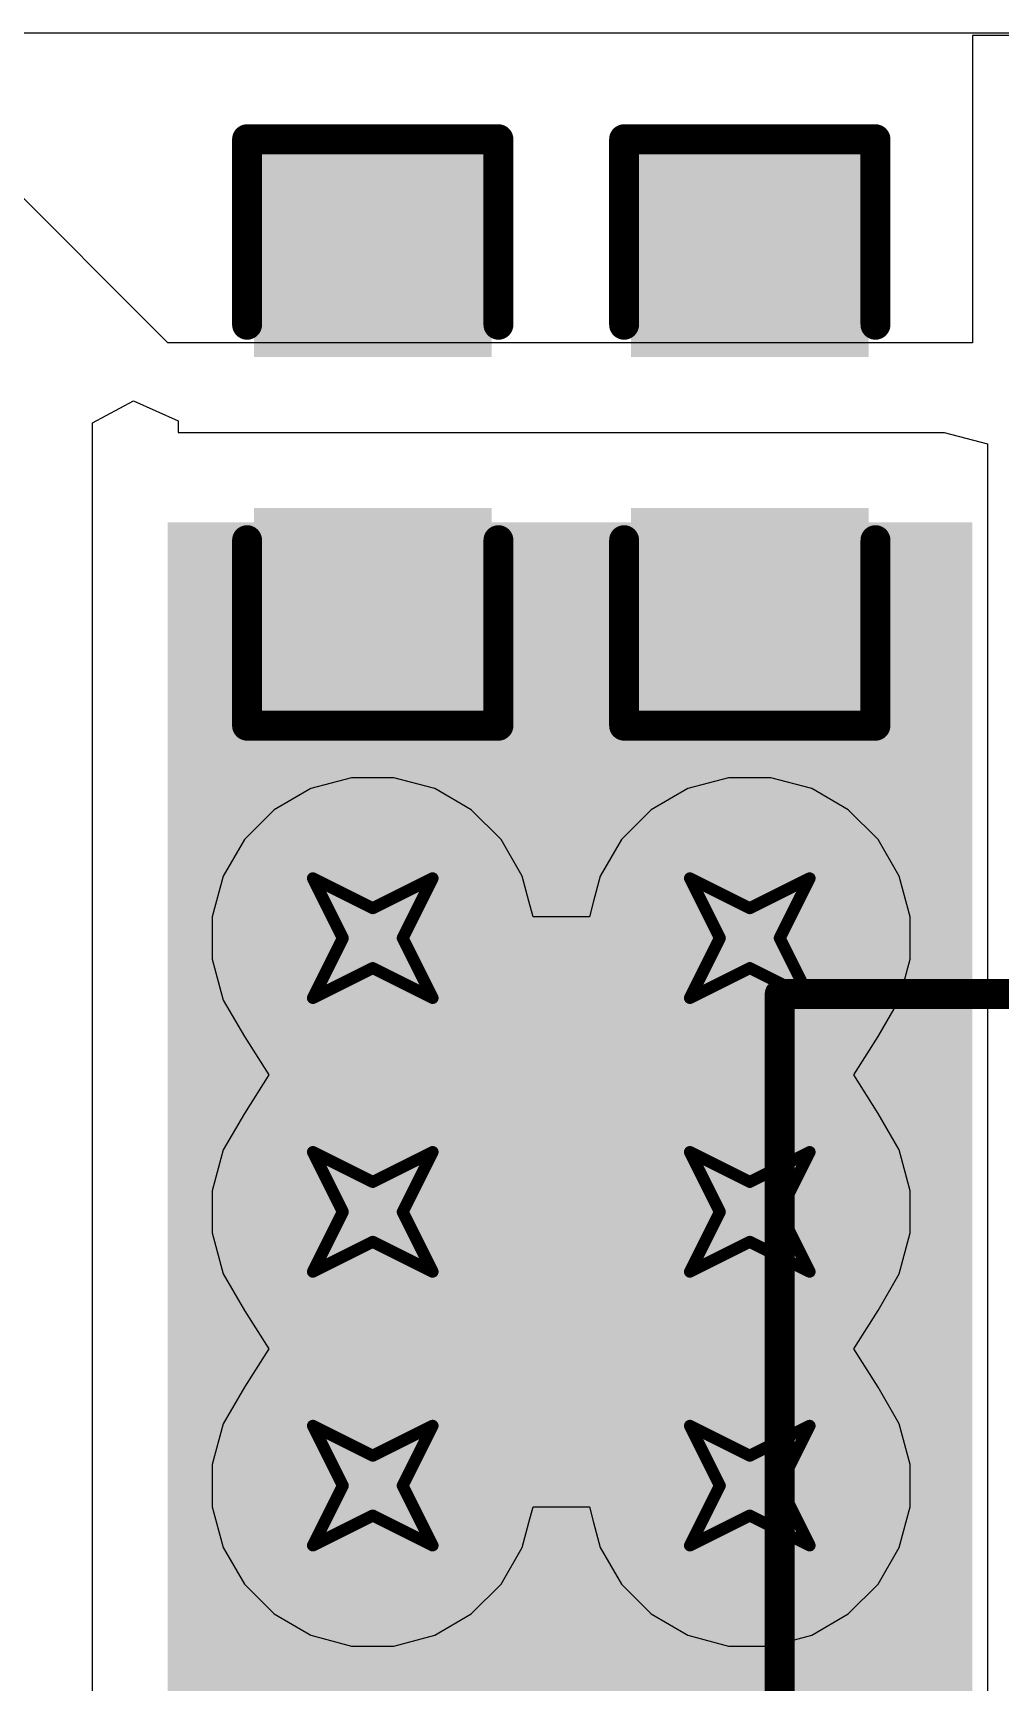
# Model space of a CAD drawing. Header units: inches. Extents: x -36 to 349, y -11 to 240.
# Drawn here: x 162.22 to 166.32, y 0.06 to 7.06 of the extents above; entities that cross this region are included whole.
import ezdxf

# ---------------------------------------------------------------- set-up
doc = ezdxf.new("R2010")
doc.units = ezdxf.units.IN
for name, color, linetype in [('Bottom Layer', 5, 'Continuous'), ('Drill Drawing', 1, 'Continuous'), ('Layer 1', 16, 'Continuous'), ('Layer 2', 76, 'Continuous'), ('Top Layer', 1, 'Continuous'), ('Top Overlay', 2, 'Continuous'), ('Top Paste', 8, 'Continuous'), ('Top Solder', 216, 'Continuous'), ('Via Holes', 16, 'Continuous')]:
    doc.layers.add(name, color=color, linetype=linetype)

# ---------------------------------------------------------------- blocks, each defined once
blk = doc.blocks.new('TB008A_508_02BE_118')
at = {"layer": 'Top Overlay'}
for points in [[(5.08, 7.89, 0.127, 0.127, 0), (5.08, -6, 0.127, 0.127, 0)], [(5.08, -6, 0.127, 0.127, 0), (-5.08, -6, 0.127, 0.127, 0)]]:
    blk.add_lwpolyline(points, format="xyseb", dxfattribs=at)
blk.add_lwpolyline([(5.0483, -6, 0.0635, 0.0635, 1), (5.1117, -6, 0.0635, 0.0635, 1)], format="xyseb", close=True, dxfattribs=at)
blk.add_lwpolyline([(5.0483, -6, 0.0635, 0.0635, 1), (5.1117, -6, 0.0635, 0.0635, 1)], format="xyseb", close=True, dxfattribs=at)
blk = doc.blocks.new('C___0603_452')
at = {"layer": 'Top Layer'}
for points in [[(-0.381, 0.4445), (-0.381, -0.4445), (-1.143, -0.4445), (-1.143, 0.4445)], [(1.143, 0.4445), (1.143, -0.4445), (0.381, -0.4445), (0.381, 0.4445)]]:
    blk.add_hatch(color=1, dxfattribs=at).paths.add_polyline_path(points)
at = {"layer": 'Top Paste'}
for points in [[(-0.381, 0.4445), (-0.381, -0.4445), (-1.143, -0.4445), (-1.143, 0.4445)], [(1.143, 0.4445), (1.143, -0.4445), (0.381, -0.4445), (0.381, 0.4445)]]:
    blk.add_hatch(color=8, dxfattribs=at).paths.add_polyline_path(points)
at = {"layer": 'Top Solder'}
for points in [[(-0.321, 0.5045), (-0.321, -0.5045), (-1.203, -0.5045), (-1.203, 0.5045)], [(1.203, 0.5045), (1.203, -0.5045), (0.321, -0.5045), (0.321, 0.5045)]]:
    blk.add_hatch(color=216, dxfattribs=at).paths.add_polyline_path(points)
at = {"layer": 'Top Overlay'}
for points in [[(-1.2446, 0.5334, 0.127, 0.127, 0), (-1.2446, -0.5334, 0.127, 0.127, 0)], [(-1.2446, 0.5334, 0.127, 0.127, 0), (-0.4572, 0.5334, 0.127, 0.127, 0)], [(0.4572, 0.5334, 0.127, 0.127, 0), (1.2446, 0.5334, 0.127, 0.127, 0)], [(1.2446, 0.5334, 0.127, 0.127, 0), (1.2446, -0.5334, 0.127, 0.127, 0)], [(-1.2446, -0.5334, 0.127, 0.127, 0), (-0.4572, -0.5334, 0.127, 0.127, 0)], [(0.4572, -0.5334, 0.127, 0.127, 0), (1.2446, -0.5334, 0.127, 0.127, 0)]]:
    blk.add_lwpolyline(points, format="xyseb", dxfattribs=at)
for points in [[(-1.2764, 0.5334, 0.0635, 0.0635, 1), (-1.2129, 0.5334, 0.0635, 0.0635, 1)], [(-1.2764, 0.5334, 0.0635, 0.0635, 1), (-1.2129, 0.5334, 0.0635, 0.0635, 1)], [(-0.489, 0.5334, 0.0635, 0.0635, 1), (-0.4255, 0.5334, 0.0635, 0.0635, 1)], [(0.4254, 0.5334, 0.0635, 0.0635, 1), (0.4889, 0.5334, 0.0635, 0.0635, 1)], [(1.2128, 0.5334, 0.0635, 0.0635, 1), (1.2763, 0.5334, 0.0635, 0.0635, 1)], [(1.2128, 0.5334, 0.0635, 0.0635, 1), (1.2763, 0.5334, 0.0635, 0.0635, 1)], [(-1.2764, -0.5334, 0.0635, 0.0635, 1), (-1.2129, -0.5334, 0.0635, 0.0635, 1)], [(-1.2764, -0.5334, 0.0635, 0.0635, 1), (-1.2129, -0.5334, 0.0635, 0.0635, 1)], [(-0.489, -0.5334, 0.0635, 0.0635, 1), (-0.4255, -0.5334, 0.0635, 0.0635, 1)], [(0.4254, -0.5334, 0.0635, 0.0635, 1), (0.4889, -0.5334, 0.0635, 0.0635, 1)], [(1.2128, -0.5334, 0.0635, 0.0635, 1), (1.2763, -0.5334, 0.0635, 0.0635, 1)], [(1.2128, -0.5334, 0.0635, 0.0635, 1), (1.2763, -0.5334, 0.0635, 0.0635, 1)]]:
    blk.add_lwpolyline(points, format="xyseb", close=True, dxfattribs=at)
blk = doc.blocks.new('C___0603_465')
at = {"layer": 'Top Layer'}
for points in [[(-0.381, 0.4445), (-0.381, -0.4445), (-1.143, -0.4445), (-1.143, 0.4445)], [(1.143, 0.4445), (1.143, -0.4445), (0.381, -0.4445), (0.381, 0.4445)]]:
    blk.add_hatch(color=1, dxfattribs=at).paths.add_polyline_path(points)
at = {"layer": 'Top Paste'}
for points in [[(-0.381, 0.4445), (-0.381, -0.4445), (-1.143, -0.4445), (-1.143, 0.4445)], [(1.143, 0.4445), (1.143, -0.4445), (0.381, -0.4445), (0.381, 0.4445)]]:
    blk.add_hatch(color=8, dxfattribs=at).paths.add_polyline_path(points)
at = {"layer": 'Top Solder'}
for points in [[(-0.321, 0.5045), (-0.321, -0.5045), (-1.203, -0.5045), (-1.203, 0.5045)], [(1.203, 0.5045), (1.203, -0.5045), (0.321, -0.5045), (0.321, 0.5045)]]:
    blk.add_hatch(color=216, dxfattribs=at).paths.add_polyline_path(points)
at = {"layer": 'Top Overlay'}
for points in [[(-1.2446, 0.5334, 0.127, 0.127, 0), (-1.2446, -0.5334, 0.127, 0.127, 0)], [(-1.2446, 0.5334, 0.127, 0.127, 0), (-0.4572, 0.5334, 0.127, 0.127, 0)], [(0.4572, 0.5334, 0.127, 0.127, 0), (1.2446, 0.5334, 0.127, 0.127, 0)], [(1.2446, 0.5334, 0.127, 0.127, 0), (1.2446, -0.5334, 0.127, 0.127, 0)], [(-1.2446, -0.5334, 0.127, 0.127, 0), (-0.4572, -0.5334, 0.127, 0.127, 0)], [(0.4572, -0.5334, 0.127, 0.127, 0), (1.2446, -0.5334, 0.127, 0.127, 0)]]:
    blk.add_lwpolyline(points, format="xyseb", dxfattribs=at)
for points in [[(-1.2764, 0.5334, 0.0635, 0.0635, 1), (-1.2129, 0.5334, 0.0635, 0.0635, 1)], [(-1.2764, 0.5334, 0.0635, 0.0635, 1), (-1.2129, 0.5334, 0.0635, 0.0635, 1)], [(-0.489, 0.5334, 0.0635, 0.0635, 1), (-0.4255, 0.5334, 0.0635, 0.0635, 1)], [(0.4254, 0.5334, 0.0635, 0.0635, 1), (0.4889, 0.5334, 0.0635, 0.0635, 1)], [(1.2128, 0.5334, 0.0635, 0.0635, 1), (1.2763, 0.5334, 0.0635, 0.0635, 1)], [(1.2128, 0.5334, 0.0635, 0.0635, 1), (1.2763, 0.5334, 0.0635, 0.0635, 1)], [(-1.2764, -0.5334, 0.0635, 0.0635, 1), (-1.2129, -0.5334, 0.0635, 0.0635, 1)], [(-1.2764, -0.5334, 0.0635, 0.0635, 1), (-1.2129, -0.5334, 0.0635, 0.0635, 1)], [(-0.489, -0.5334, 0.0635, 0.0635, 1), (-0.4255, -0.5334, 0.0635, 0.0635, 1)], [(0.4254, -0.5334, 0.0635, 0.0635, 1), (0.4889, -0.5334, 0.0635, 0.0635, 1)], [(1.2128, -0.5334, 0.0635, 0.0635, 1), (1.2763, -0.5334, 0.0635, 0.0635, 1)], [(1.2128, -0.5334, 0.0635, 0.0635, 1), (1.2763, -0.5334, 0.0635, 0.0635, 1)]]:
    blk.add_lwpolyline(points, format="xyseb", close=True, dxfattribs=at)

msp = doc.modelspace()

# ---------------------------------------------------------------- hatches: boundary and pattern name
at = {"layer": 'Bottom Layer'}
h = msp.add_hatch(color=5, dxfattribs=at)
edge = h.paths.add_edge_path()
edge.add_arc((163.6612, 3.2193), 0.3, 0, 360)
h = msp.add_hatch(color=5, dxfattribs=at)
edge = h.paths.add_edge_path()
edge.add_arc((165.2614, 3.2193), 0.3, 0, 360)
h = msp.add_hatch(color=5, dxfattribs=at)
edge = h.paths.add_edge_path()
edge.add_arc((163.6612, 2.0574), 0.3, 0, 360)
h = msp.add_hatch(color=5, dxfattribs=at)
edge = h.paths.add_edge_path()
edge.add_arc((165.2614, 2.0574), 0.3, 0, 360)
h = msp.add_hatch(color=5, dxfattribs=at)
edge = h.paths.add_edge_path()
edge.add_arc((163.6612, 0.8955), 0.3, 0, 360)
h = msp.add_hatch(color=5, dxfattribs=at)
edge = h.paths.add_edge_path()
edge.add_arc((165.2614, 0.8955), 0.3, 0, 360)
at = {"layer": 'Layer 1'}
h = msp.add_hatch(color=16, dxfattribs=at)
edge = h.paths.add_edge_path()
edge.add_arc((163.6612, 3.2193), 0.3, 0, 360)
h = msp.add_hatch(color=16, dxfattribs=at)
edge = h.paths.add_edge_path()
edge.add_arc((165.2614, 3.2193), 0.3, 0, 360)
h = msp.add_hatch(color=16, dxfattribs=at)
edge = h.paths.add_edge_path()
edge.add_arc((163.6612, 2.0574), 0.3, 0, 360)
h = msp.add_hatch(color=16, dxfattribs=at)
edge = h.paths.add_edge_path()
edge.add_arc((165.2614, 2.0574), 0.3, 0, 360)
h = msp.add_hatch(color=16, dxfattribs=at)
edge = h.paths.add_edge_path()
edge.add_arc((163.6612, 0.8955), 0.3, 0, 360)
h = msp.add_hatch(color=16, dxfattribs=at)
edge = h.paths.add_edge_path()
edge.add_arc((165.2614, 0.8955), 0.3, 0, 360)
at = {"layer": 'Layer 2'}
h = msp.add_hatch(color=76, dxfattribs=at)
edge = h.paths.add_edge_path()
edge.add_arc((163.6612, 3.2193), 0.3, 0, 360)
h = msp.add_hatch(color=76, dxfattribs=at)
edge = h.paths.add_edge_path()
edge.add_arc((165.2614, 3.2193), 0.3, 0, 360)
h = msp.add_hatch(color=76, dxfattribs=at)
edge = h.paths.add_edge_path()
edge.add_arc((163.6612, 2.0574), 0.3, 0, 360)
h = msp.add_hatch(color=76, dxfattribs=at)
edge = h.paths.add_edge_path()
edge.add_arc((165.2614, 2.0574), 0.3, 0, 360)
h = msp.add_hatch(color=76, dxfattribs=at)
edge = h.paths.add_edge_path()
edge.add_arc((163.6612, 0.8955), 0.3, 0, 360)
h = msp.add_hatch(color=76, dxfattribs=at)
edge = h.paths.add_edge_path()
edge.add_arc((165.2614, 0.8955), 0.3, 0, 360)
at = {"layer": 'Top Layer'}
msp.add_hatch(color=1, dxfattribs=at).paths.add_polyline_path([(162.7914, -8.2425), (166.2062, -8.2425), (166.2062, 4.9846), (162.7914, 4.9846)])
h = msp.add_hatch(color=1, dxfattribs=at)
edge = h.paths.add_edge_path()
edge.add_arc((163.6612, 3.2193), 0.3, 0, 360)
h = msp.add_hatch(color=1, dxfattribs=at)
edge = h.paths.add_edge_path()
edge.add_arc((165.2614, 3.2193), 0.3, 0, 360)
h = msp.add_hatch(color=1, dxfattribs=at)
edge = h.paths.add_edge_path()
edge.add_arc((163.6612, 2.0574), 0.3, 0, 360)
h = msp.add_hatch(color=1, dxfattribs=at)
edge = h.paths.add_edge_path()
edge.add_arc((165.2614, 2.0574), 0.3, 0, 360)
h = msp.add_hatch(color=1, dxfattribs=at)
edge = h.paths.add_edge_path()
edge.add_arc((163.6612, 0.8955), 0.3, 0, 360)
h = msp.add_hatch(color=1, dxfattribs=at)
edge = h.paths.add_edge_path()
edge.add_arc((165.2614, 0.8955), 0.3, 0, 360)
at = {"layer": 'Via Holes'}
h = msp.add_hatch(color=7, dxfattribs=at)
edge = h.paths.add_edge_path()
edge.add_arc((163.6612, 3.2193), 0.15, 0, 360)
h = msp.add_hatch(color=7, dxfattribs=at)
edge = h.paths.add_edge_path()
edge.add_arc((165.2614, 3.2193), 0.15, 0, 360)
h = msp.add_hatch(color=7, dxfattribs=at)
edge = h.paths.add_edge_path()
edge.add_arc((163.6612, 2.0574), 0.15, 0, 360)
h = msp.add_hatch(color=7, dxfattribs=at)
edge = h.paths.add_edge_path()
edge.add_arc((165.2614, 2.0574), 0.15, 0, 360)
h = msp.add_hatch(color=7, dxfattribs=at)
edge = h.paths.add_edge_path()
edge.add_arc((163.6612, 0.8955), 0.15, 0, 360)
h = msp.add_hatch(color=7, dxfattribs=at)
edge = h.paths.add_edge_path()
edge.add_arc((165.2614, 0.8955), 0.15, 0, 360)

# ---------------------------------------------------------------- linework, layer by layer
at = {"layer": 'Drill Drawing'}
for points in [[(163.4072, 3.4733, 0.0508, 0.0508, 0), (163.6612, 3.3463, 0.0508, 0.0508, 0)], [(163.4072, 3.4733, 0.0508, 0.0508, 0), (163.5342, 3.2193, 0.0508, 0.0508, 0)], [(163.6612, 3.3463, 0.0508, 0.0508, 0), (163.9152, 3.4733, 0.0508, 0.0508, 0)], [(163.7882, 3.2193, 0.0508, 0.0508, 0), (163.9152, 3.4733, 0.0508, 0.0508, 0)], [(165.0074, 3.4733, 0.0508, 0.0508, 0), (165.2614, 3.3463, 0.0508, 0.0508, 0)], [(165.0074, 3.4733, 0.0508, 0.0508, 0), (165.1344, 3.2193, 0.0508, 0.0508, 0)], [(165.2614, 3.3463, 0.0508, 0.0508, 0), (165.5154, 3.4733, 0.0508, 0.0508, 0)], [(165.3884, 3.2193, 0.0508, 0.0508, 0), (165.5154, 3.4733, 0.0508, 0.0508, 0)], [(163.4072, 2.9653, 0.0508, 0.0508, 0), (163.5342, 3.2193, 0.0508, 0.0508, 0)], [(163.7882, 3.2193, 0.0508, 0.0508, 0), (163.9152, 2.9653, 0.0508, 0.0508, 0)], [(165.0074, 2.9653, 0.0508, 0.0508, 0), (165.1344, 3.2193, 0.0508, 0.0508, 0)], [(165.3884, 3.2193, 0.0508, 0.0508, 0), (165.5154, 2.9653, 0.0508, 0.0508, 0)], [(163.4072, 2.9653, 0.0508, 0.0508, 0), (163.6612, 3.0923, 0.0508, 0.0508, 0)], [(163.6612, 3.0923, 0.0508, 0.0508, 0), (163.9152, 2.9653, 0.0508, 0.0508, 0)], [(165.0074, 2.9653, 0.0508, 0.0508, 0), (165.2614, 3.0923, 0.0508, 0.0508, 0)], [(165.2614, 3.0923, 0.0508, 0.0508, 0), (165.5154, 2.9653, 0.0508, 0.0508, 0)], [(163.4072, 2.3114, 0.0508, 0.0508, 0), (163.6612, 2.1844, 0.0508, 0.0508, 0)], [(163.4072, 2.3114, 0.0508, 0.0508, 0), (163.5342, 2.0574, 0.0508, 0.0508, 0)], [(163.6612, 2.1844, 0.0508, 0.0508, 0), (163.9152, 2.3114, 0.0508, 0.0508, 0)], [(163.7882, 2.0574, 0.0508, 0.0508, 0), (163.9152, 2.3114, 0.0508, 0.0508, 0)], [(165.0074, 2.3114, 0.0508, 0.0508, 0), (165.2614, 2.1844, 0.0508, 0.0508, 0)], [(165.0074, 2.3114, 0.0508, 0.0508, 0), (165.1344, 2.0574, 0.0508, 0.0508, 0)], [(165.2614, 2.1844, 0.0508, 0.0508, 0), (165.5154, 2.3114, 0.0508, 0.0508, 0)], [(165.3884, 2.0574, 0.0508, 0.0508, 0), (165.5154, 2.3114, 0.0508, 0.0508, 0)], [(163.4072, 1.8034, 0.0508, 0.0508, 0), (163.5342, 2.0574, 0.0508, 0.0508, 0)], [(163.7882, 2.0574, 0.0508, 0.0508, 0), (163.9152, 1.8034, 0.0508, 0.0508, 0)], [(165.0074, 1.8034, 0.0508, 0.0508, 0), (165.1344, 2.0574, 0.0508, 0.0508, 0)], [(165.3884, 2.0574, 0.0508, 0.0508, 0), (165.5154, 1.8034, 0.0508, 0.0508, 0)], [(163.4072, 1.8034, 0.0508, 0.0508, 0), (163.6612, 1.9304, 0.0508, 0.0508, 0)], [(163.6612, 1.9304, 0.0508, 0.0508, 0), (163.9152, 1.8034, 0.0508, 0.0508, 0)], [(165.0074, 1.8034, 0.0508, 0.0508, 0), (165.2614, 1.9304, 0.0508, 0.0508, 0)], [(165.2614, 1.9304, 0.0508, 0.0508, 0), (165.5154, 1.8034, 0.0508, 0.0508, 0)], [(163.4072, 1.1495, 0.0508, 0.0508, 0), (163.6612, 1.0225, 0.0508, 0.0508, 0)], [(163.4072, 1.1495, 0.0508, 0.0508, 0), (163.5342, 0.8955, 0.0508, 0.0508, 0)], [(163.6612, 1.0225, 0.0508, 0.0508, 0), (163.9152, 1.1495, 0.0508, 0.0508, 0)], [(163.7882, 0.8955, 0.0508, 0.0508, 0), (163.9152, 1.1495, 0.0508, 0.0508, 0)], [(165.0074, 1.1495, 0.0508, 0.0508, 0), (165.2614, 1.0225, 0.0508, 0.0508, 0)], [(165.0074, 1.1495, 0.0508, 0.0508, 0), (165.1344, 0.8955, 0.0508, 0.0508, 0)], [(165.2614, 1.0225, 0.0508, 0.0508, 0), (165.5154, 1.1495, 0.0508, 0.0508, 0)], [(165.3884, 0.8955, 0.0508, 0.0508, 0), (165.5154, 1.1495, 0.0508, 0.0508, 0)], [(163.4072, 0.6415, 0.0508, 0.0508, 0), (163.5342, 0.8955, 0.0508, 0.0508, 0)], [(163.7882, 0.8955, 0.0508, 0.0508, 0), (163.9152, 0.6415, 0.0508, 0.0508, 0)], [(165.0074, 0.6415, 0.0508, 0.0508, 0), (165.1344, 0.8955, 0.0508, 0.0508, 0)], [(165.3884, 0.8955, 0.0508, 0.0508, 0), (165.5154, 0.6415, 0.0508, 0.0508, 0)], [(163.4072, 0.6415, 0.0508, 0.0508, 0), (163.6612, 0.7685, 0.0508, 0.0508, 0)], [(163.6612, 0.7685, 0.0508, 0.0508, 0), (163.9152, 0.6415, 0.0508, 0.0508, 0)], [(165.0074, 0.6415, 0.0508, 0.0508, 0), (165.2614, 0.7685, 0.0508, 0.0508, 0)], [(165.2614, 0.7685, 0.0508, 0.0508, 0), (165.5154, 0.6415, 0.0508, 0.0508, 0)]]:
    msp.add_lwpolyline(points, format="xyseb", dxfattribs=at)
for points in [[(163.3945, 3.4733, 0.0254, 0.0254, 1), (163.4199, 3.4733, 0.0254, 0.0254, 1)], [(163.3945, 3.4733, 0.0254, 0.0254, 1), (163.4199, 3.4733, 0.0254, 0.0254, 1)], [(163.9025, 3.4733, 0.0254, 0.0254, 1), (163.9279, 3.4733, 0.0254, 0.0254, 1)], [(163.9025, 3.4733, 0.0254, 0.0254, 1), (163.9279, 3.4733, 0.0254, 0.0254, 1)], [(164.9947, 3.4733, 0.0254, 0.0254, 1), (165.0201, 3.4733, 0.0254, 0.0254, 1)], [(164.9947, 3.4733, 0.0254, 0.0254, 1), (165.0201, 3.4733, 0.0254, 0.0254, 1)], [(165.5027, 3.4733, 0.0254, 0.0254, 1), (165.5281, 3.4733, 0.0254, 0.0254, 1)], [(165.5027, 3.4733, 0.0254, 0.0254, 1), (165.5281, 3.4733, 0.0254, 0.0254, 1)], [(163.6485, 3.3463, 0.0254, 0.0254, 1), (163.6739, 3.3463, 0.0254, 0.0254, 1)], [(163.6485, 3.3463, 0.0254, 0.0254, 1), (163.6739, 3.3463, 0.0254, 0.0254, 1)], [(165.2487, 3.3463, 0.0254, 0.0254, 1), (165.2741, 3.3463, 0.0254, 0.0254, 1)], [(165.2487, 3.3463, 0.0254, 0.0254, 1), (165.2741, 3.3463, 0.0254, 0.0254, 1)], [(163.5215, 3.2193, 0.0254, 0.0254, 1), (163.5469, 3.2193, 0.0254, 0.0254, 1)], [(163.5215, 3.2193, 0.0254, 0.0254, 1), (163.5469, 3.2193, 0.0254, 0.0254, 1)], [(163.7755, 3.2193, 0.0254, 0.0254, 1), (163.8009, 3.2193, 0.0254, 0.0254, 1)], [(163.7755, 3.2193, 0.0254, 0.0254, 1), (163.8009, 3.2193, 0.0254, 0.0254, 1)], [(165.1217, 3.2193, 0.0254, 0.0254, 1), (165.1471, 3.2193, 0.0254, 0.0254, 1)], [(165.1217, 3.2193, 0.0254, 0.0254, 1), (165.1471, 3.2193, 0.0254, 0.0254, 1)], [(165.3757, 3.2193, 0.0254, 0.0254, 1), (165.4011, 3.2193, 0.0254, 0.0254, 1)], [(165.3757, 3.2193, 0.0254, 0.0254, 1), (165.4011, 3.2193, 0.0254, 0.0254, 1)], [(163.6485, 3.0923, 0.0254, 0.0254, 1), (163.6739, 3.0923, 0.0254, 0.0254, 1)], [(163.6485, 3.0923, 0.0254, 0.0254, 1), (163.6739, 3.0923, 0.0254, 0.0254, 1)], [(165.2487, 3.0923, 0.0254, 0.0254, 1), (165.2741, 3.0923, 0.0254, 0.0254, 1)], [(165.2487, 3.0923, 0.0254, 0.0254, 1), (165.2741, 3.0923, 0.0254, 0.0254, 1)], [(163.3945, 2.9653, 0.0254, 0.0254, 1), (163.4199, 2.9653, 0.0254, 0.0254, 1)], [(163.3945, 2.9653, 0.0254, 0.0254, 1), (163.4199, 2.9653, 0.0254, 0.0254, 1)], [(163.9025, 2.9653, 0.0254, 0.0254, 1), (163.9279, 2.9653, 0.0254, 0.0254, 1)], [(163.9025, 2.9653, 0.0254, 0.0254, 1), (163.9279, 2.9653, 0.0254, 0.0254, 1)], [(164.9947, 2.9653, 0.0254, 0.0254, 1), (165.0201, 2.9653, 0.0254, 0.0254, 1)], [(164.9947, 2.9653, 0.0254, 0.0254, 1), (165.0201, 2.9653, 0.0254, 0.0254, 1)], [(165.5027, 2.9653, 0.0254, 0.0254, 1), (165.5281, 2.9653, 0.0254, 0.0254, 1)], [(165.5027, 2.9653, 0.0254, 0.0254, 1), (165.5281, 2.9653, 0.0254, 0.0254, 1)], [(163.3945, 2.3114, 0.0254, 0.0254, 1), (163.4199, 2.3114, 0.0254, 0.0254, 1)], [(163.3945, 2.3114, 0.0254, 0.0254, 1), (163.4199, 2.3114, 0.0254, 0.0254, 1)], [(163.9025, 2.3114, 0.0254, 0.0254, 1), (163.9279, 2.3114, 0.0254, 0.0254, 1)], [(163.9025, 2.3114, 0.0254, 0.0254, 1), (163.9279, 2.3114, 0.0254, 0.0254, 1)], [(164.9947, 2.3114, 0.0254, 0.0254, 1), (165.0201, 2.3114, 0.0254, 0.0254, 1)], [(164.9947, 2.3114, 0.0254, 0.0254, 1), (165.0201, 2.3114, 0.0254, 0.0254, 1)], [(165.5027, 2.3114, 0.0254, 0.0254, 1), (165.5281, 2.3114, 0.0254, 0.0254, 1)], [(165.5027, 2.3114, 0.0254, 0.0254, 1), (165.5281, 2.3114, 0.0254, 0.0254, 1)], [(163.6485, 2.1844, 0.0254, 0.0254, 1), (163.6739, 2.1844, 0.0254, 0.0254, 1)], [(163.6485, 2.1844, 0.0254, 0.0254, 1), (163.6739, 2.1844, 0.0254, 0.0254, 1)], [(165.2487, 2.1844, 0.0254, 0.0254, 1), (165.2741, 2.1844, 0.0254, 0.0254, 1)], [(165.2487, 2.1844, 0.0254, 0.0254, 1), (165.2741, 2.1844, 0.0254, 0.0254, 1)], [(163.5215, 2.0574, 0.0254, 0.0254, 1), (163.5469, 2.0574, 0.0254, 0.0254, 1)], [(163.5215, 2.0574, 0.0254, 0.0254, 1), (163.5469, 2.0574, 0.0254, 0.0254, 1)], [(163.7755, 2.0574, 0.0254, 0.0254, 1), (163.8009, 2.0574, 0.0254, 0.0254, 1)], [(163.7755, 2.0574, 0.0254, 0.0254, 1), (163.8009, 2.0574, 0.0254, 0.0254, 1)], [(165.1217, 2.0574, 0.0254, 0.0254, 1), (165.1471, 2.0574, 0.0254, 0.0254, 1)], [(165.1217, 2.0574, 0.0254, 0.0254, 1), (165.1471, 2.0574, 0.0254, 0.0254, 1)], [(165.3757, 2.0574, 0.0254, 0.0254, 1), (165.4011, 2.0574, 0.0254, 0.0254, 1)], [(165.3757, 2.0574, 0.0254, 0.0254, 1), (165.4011, 2.0574, 0.0254, 0.0254, 1)], [(163.6485, 1.9304, 0.0254, 0.0254, 1), (163.6739, 1.9304, 0.0254, 0.0254, 1)], [(163.6485, 1.9304, 0.0254, 0.0254, 1), (163.6739, 1.9304, 0.0254, 0.0254, 1)], [(165.2487, 1.9304, 0.0254, 0.0254, 1), (165.2741, 1.9304, 0.0254, 0.0254, 1)], [(165.2487, 1.9304, 0.0254, 0.0254, 1), (165.2741, 1.9304, 0.0254, 0.0254, 1)], [(163.3945, 1.8034, 0.0254, 0.0254, 1), (163.4199, 1.8034, 0.0254, 0.0254, 1)], [(163.3945, 1.8034, 0.0254, 0.0254, 1), (163.4199, 1.8034, 0.0254, 0.0254, 1)], [(163.9025, 1.8034, 0.0254, 0.0254, 1), (163.9279, 1.8034, 0.0254, 0.0254, 1)], [(163.9025, 1.8034, 0.0254, 0.0254, 1), (163.9279, 1.8034, 0.0254, 0.0254, 1)], [(164.9947, 1.8034, 0.0254, 0.0254, 1), (165.0201, 1.8034, 0.0254, 0.0254, 1)], [(164.9947, 1.8034, 0.0254, 0.0254, 1), (165.0201, 1.8034, 0.0254, 0.0254, 1)], [(165.5027, 1.8034, 0.0254, 0.0254, 1), (165.5281, 1.8034, 0.0254, 0.0254, 1)], [(165.5027, 1.8034, 0.0254, 0.0254, 1), (165.5281, 1.8034, 0.0254, 0.0254, 1)], [(163.3945, 1.1495, 0.0254, 0.0254, 1), (163.4199, 1.1495, 0.0254, 0.0254, 1)], [(163.3945, 1.1495, 0.0254, 0.0254, 1), (163.4199, 1.1495, 0.0254, 0.0254, 1)], [(163.9025, 1.1495, 0.0254, 0.0254, 1), (163.9279, 1.1495, 0.0254, 0.0254, 1)], [(163.9025, 1.1495, 0.0254, 0.0254, 1), (163.9279, 1.1495, 0.0254, 0.0254, 1)], [(164.9947, 1.1495, 0.0254, 0.0254, 1), (165.0201, 1.1495, 0.0254, 0.0254, 1)], [(164.9947, 1.1495, 0.0254, 0.0254, 1), (165.0201, 1.1495, 0.0254, 0.0254, 1)], [(165.5027, 1.1495, 0.0254, 0.0254, 1), (165.5281, 1.1495, 0.0254, 0.0254, 1)], [(165.5027, 1.1495, 0.0254, 0.0254, 1), (165.5281, 1.1495, 0.0254, 0.0254, 1)], [(163.6485, 1.0225, 0.0254, 0.0254, 1), (163.6739, 1.0225, 0.0254, 0.0254, 1)], [(163.6485, 1.0225, 0.0254, 0.0254, 1), (163.6739, 1.0225, 0.0254, 0.0254, 1)], [(165.2487, 1.0225, 0.0254, 0.0254, 1), (165.2741, 1.0225, 0.0254, 0.0254, 1)], [(165.2487, 1.0225, 0.0254, 0.0254, 1), (165.2741, 1.0225, 0.0254, 0.0254, 1)], [(163.5215, 0.8955, 0.0254, 0.0254, 1), (163.5469, 0.8955, 0.0254, 0.0254, 1)], [(163.5215, 0.8955, 0.0254, 0.0254, 1), (163.5469, 0.8955, 0.0254, 0.0254, 1)], [(163.7755, 0.8955, 0.0254, 0.0254, 1), (163.8009, 0.8955, 0.0254, 0.0254, 1)], [(163.7755, 0.8955, 0.0254, 0.0254, 1), (163.8009, 0.8955, 0.0254, 0.0254, 1)], [(165.1217, 0.8955, 0.0254, 0.0254, 1), (165.1471, 0.8955, 0.0254, 0.0254, 1)], [(165.1217, 0.8955, 0.0254, 0.0254, 1), (165.1471, 0.8955, 0.0254, 0.0254, 1)], [(165.3757, 0.8955, 0.0254, 0.0254, 1), (165.4011, 0.8955, 0.0254, 0.0254, 1)], [(165.3757, 0.8955, 0.0254, 0.0254, 1), (165.4011, 0.8955, 0.0254, 0.0254, 1)], [(163.6485, 0.7685, 0.0254, 0.0254, 1), (163.6739, 0.7685, 0.0254, 0.0254, 1)], [(163.6485, 0.7685, 0.0254, 0.0254, 1), (163.6739, 0.7685, 0.0254, 0.0254, 1)], [(165.2487, 0.7685, 0.0254, 0.0254, 1), (165.2741, 0.7685, 0.0254, 0.0254, 1)], [(165.2487, 0.7685, 0.0254, 0.0254, 1), (165.2741, 0.7685, 0.0254, 0.0254, 1)], [(163.3945, 0.6415, 0.0254, 0.0254, 1), (163.4199, 0.6415, 0.0254, 0.0254, 1)], [(163.3945, 0.6415, 0.0254, 0.0254, 1), (163.4199, 0.6415, 0.0254, 0.0254, 1)], [(163.9025, 0.6415, 0.0254, 0.0254, 1), (163.9279, 0.6415, 0.0254, 0.0254, 1)], [(163.9025, 0.6415, 0.0254, 0.0254, 1), (163.9279, 0.6415, 0.0254, 0.0254, 1)], [(164.9947, 0.6415, 0.0254, 0.0254, 1), (165.0201, 0.6415, 0.0254, 0.0254, 1)], [(164.9947, 0.6415, 0.0254, 0.0254, 1), (165.0201, 0.6415, 0.0254, 0.0254, 1)], [(165.5027, 0.6415, 0.0254, 0.0254, 1), (165.5281, 0.6415, 0.0254, 0.0254, 1)], [(165.5027, 0.6415, 0.0254, 0.0254, 1), (165.5281, 0.6415, 0.0254, 0.0254, 1)]]:
    msp.add_lwpolyline(points, format="xyseb", close=True, dxfattribs=at)
at = {"layer": 'Layer 2'}
for p, q in [((154.9898, 7.0612), (188.1116, 7.0612)), ((163.3983, 3.8539), (163.243, 3.7643)), ((163.5715, 3.9003), (163.3983, 3.8539)), ((163.7508, 3.9003), (163.5715, 3.9003)), ((163.924, 3.8539), (163.7508, 3.9003)), ((164.0793, 3.7643), (163.924, 3.8539)), ((164.9985, 3.8539), (164.8432, 3.7643)), ((165.1717, 3.9003), (164.9985, 3.8539)), ((165.351, 3.9003), (165.1717, 3.9003)), ((165.5242, 3.8539), (165.351, 3.9003)), ((165.6795, 3.7643), (165.5242, 3.8539)), ((163.243, 3.7643), (163.1162, 3.6375)), ((164.2061, 3.6375), (164.0793, 3.7643)), ((164.8432, 3.7643), (164.7164, 3.6375)), ((165.8063, 3.6375), (165.6795, 3.7643)), ((163.1162, 3.6375), (163.0266, 3.4822)), ((164.2958, 3.4822), (164.2061, 3.6375)), ((164.7164, 3.6375), (164.6268, 3.4822)), ((165.896, 3.4822), (165.8063, 3.6375)), ((163.0266, 3.4822), (162.9802, 3.309)), ((164.3242, 3.3762), (164.2958, 3.4822)), ((164.6268, 3.4822), (164.5984, 3.3762)), ((165.9424, 3.309), (165.896, 3.4822)), ((164.3422, 3.309), (164.3242, 3.3762)), ((164.5984, 3.3762), (164.5804, 3.309)), ((162.9802, 3.309), (162.9802, 3.1297)), ((164.5804, 3.309), (164.3422, 3.309)), ((165.9424, 3.1297), (165.9424, 3.309)), ((162.9802, 3.1297), (163.0266, 2.9565)), ((165.896, 2.9565), (165.9424, 3.1297)), ((163.0266, 2.9565), (163.1162, 2.8012)), ((165.8063, 2.8012), (165.896, 2.9565)), ((163.1162, 2.8012), (163.2201, 2.6384)), ((165.7025, 2.6384), (165.8063, 2.8012)), ((163.2201, 2.6384), (163.1162, 2.4756)), ((165.8063, 2.4756), (165.7025, 2.6384)), ((163.1162, 2.4756), (163.0266, 2.3203)), ((165.896, 2.3203), (165.8063, 2.4756)), ((163.0266, 2.3203), (162.9802, 2.1471)), ((165.9424, 2.1471), (165.896, 2.3203)), ((162.9802, 2.1471), (162.9802, 1.9678)), ((165.9424, 1.9678), (165.9424, 2.1471)), ((162.9802, 1.9678), (163.0266, 1.7946)), ((165.896, 1.7946), (165.9424, 1.9678)), ((163.0266, 1.7946), (163.1162, 1.6393)), ((165.8063, 1.6393), (165.896, 1.7946)), ((163.1162, 1.6393), (163.2201, 1.4765)), ((165.7025, 1.4765), (165.8063, 1.6393)), ((163.2201, 1.4765), (163.1162, 1.3137)), ((165.8063, 1.3137), (165.7025, 1.4765)), ((163.1162, 1.3137), (163.0266, 1.1584)), ((165.896, 1.1584), (165.8063, 1.3137)), ((163.0266, 1.1584), (162.9802, 0.9852)), ((165.9424, 0.9852), (165.896, 1.1584)), ((162.9802, 0.9852), (162.9802, 0.8059)), ((165.9424, 0.8059), (165.9424, 0.9852)), ((162.9802, 0.8059), (163.0266, 0.6327)), ((164.3242, 0.7386), (164.3422, 0.8059)), ((164.3422, 0.8059), (164.5804, 0.8059)), ((164.5804, 0.8059), (164.5984, 0.7386)), ((165.896, 0.6327), (165.9424, 0.8059)), ((164.2958, 0.6327), (164.3242, 0.7386)), ((164.5984, 0.7386), (164.6268, 0.6327)), ((163.0266, 0.6327), (163.1162, 0.4774)), ((164.2061, 0.4774), (164.2958, 0.6327)), ((164.6268, 0.6327), (164.7164, 0.4774)), ((165.8063, 0.4774), (165.896, 0.6327)), ((163.1162, 0.4774), (163.243, 0.3506)), ((164.0793, 0.3506), (164.2061, 0.4774)), ((164.7164, 0.4774), (164.8432, 0.3506)), ((165.6795, 0.3506), (165.8063, 0.4774)), ((163.243, 0.3506), (163.3983, 0.2609)), ((163.924, 0.2609), (164.0793, 0.3506)), ((164.8432, 0.3506), (164.9985, 0.2609)), ((165.5242, 0.2609), (165.6795, 0.3506)), ((163.3983, 0.2609), (163.5715, 0.2145)), ((163.5715, 0.2145), (163.7508, 0.2145)), ((163.7508, 0.2145), (163.924, 0.2609)), ((164.9985, 0.2609), (165.1717, 0.2145)), ((165.1717, 0.2145), (165.351, 0.2145)), ((165.351, 0.2145), (165.5242, 0.2609))]:
    msp.add_line(p, q, dxfattribs=at)
at = {"layer": 'Top Layer'}
for p, q in [((162.7914, 5.7466), (161.4868, 7.0512)), ((180.4506, 7.0512), (166.2062, 7.0512)), ((166.2062, 7.0512), (166.2062, 5.7466)), ((166.2062, 5.7466), (162.7914, 5.7466)), ((162.4717, 5.4067), (162.6459, 5.5001)), ((162.6459, 5.5001), (162.8357, 5.4153)), ((162.4717, -0.0908), (162.4717, 5.4067)), ((162.8357, 5.4153), (162.8357, 5.3656)), ((162.8357, 5.3656), (166.0869, 5.3656)), ((166.0869, 5.3656), (166.0869, 5.3656)), ((166.0869, 5.3656), (166.2699, 5.3169)), ((166.2699, 5.3169), (166.2699, -8.2042))]:
    msp.add_line(p, q, dxfattribs=at)

# ---------------------------------------------------------------- block references
for name, p, rotation in [('C___0603_465', (163.6612, 5.3656), 90), ('C___0603_452', (165.2614, 5.3656), 90), ('TB008A_508_02BE_118', (170.4684, -3.0181), 180)]:
    msp.add_blockref(name, p, dxfattribs=dict(rotation=rotation))

doc.saveas('drawing.dxf')
